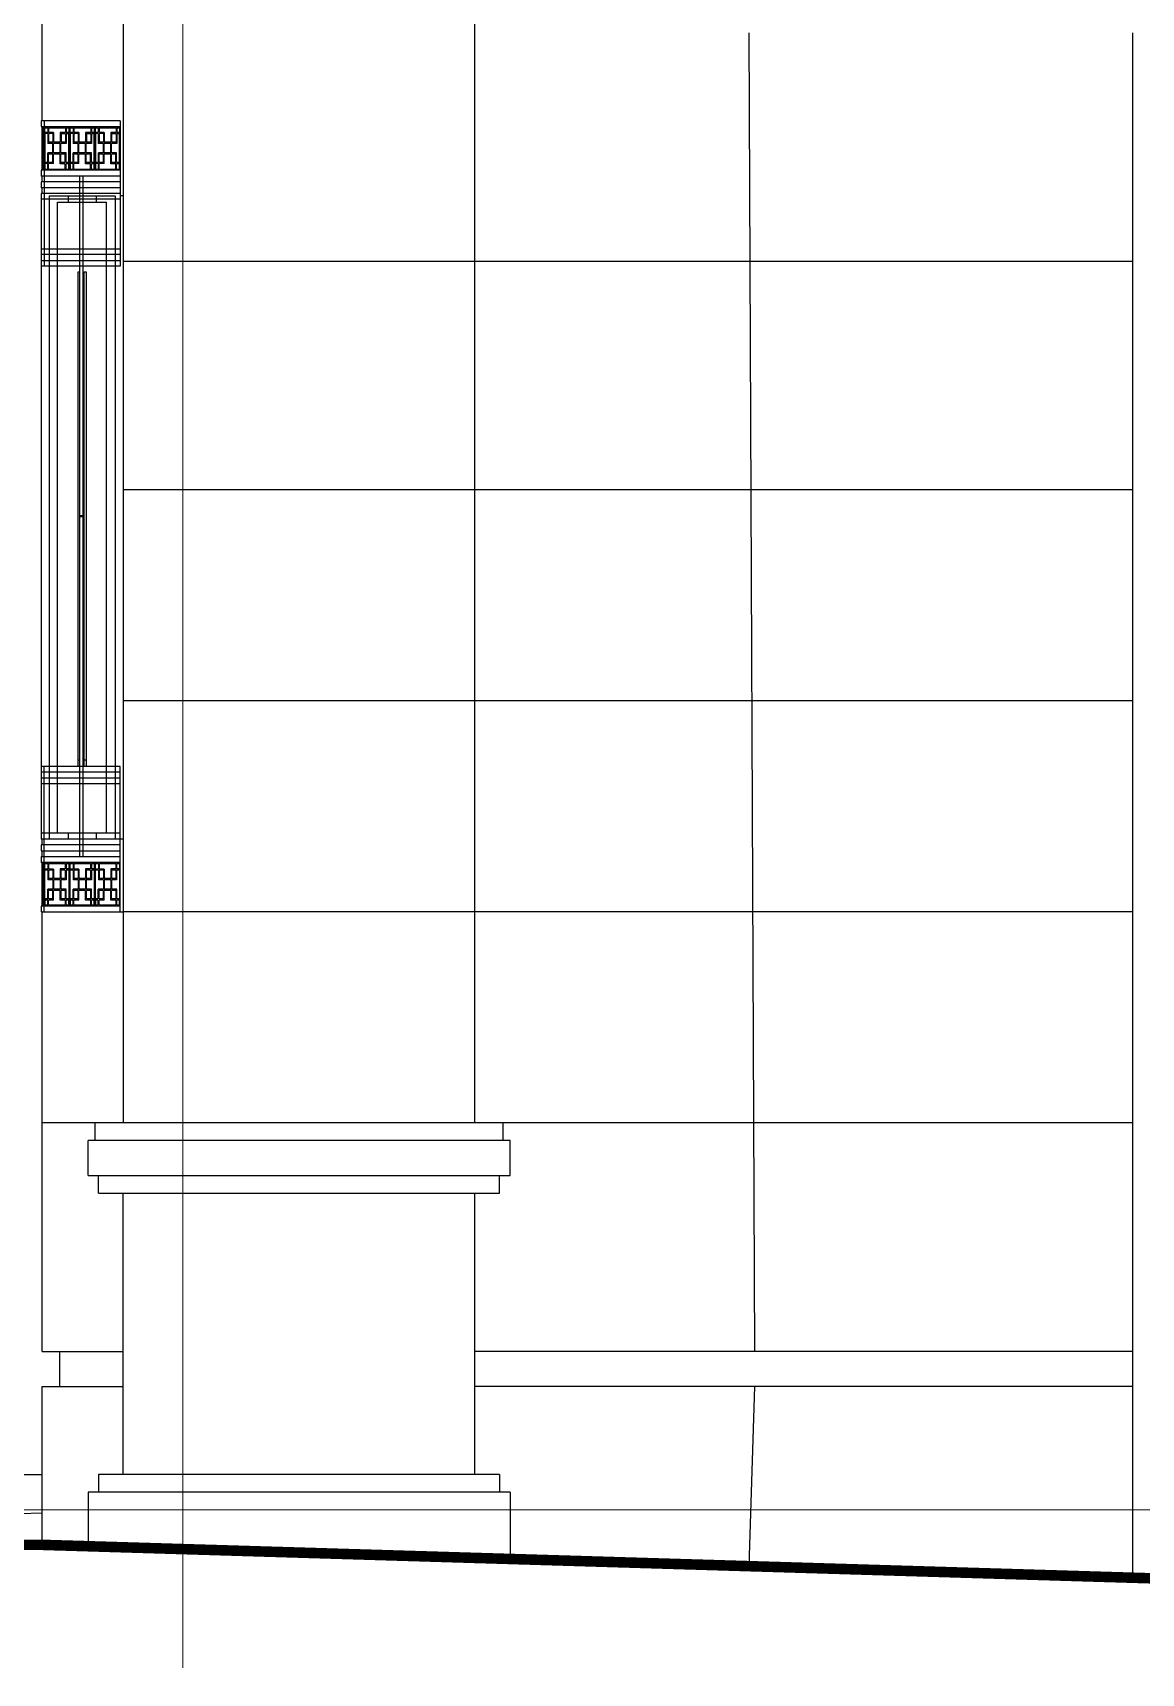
# Model space of a CAD drawing. Extents: x 1188826 to 1909461, y 608442 to 1651179.
# Drawn here: x 1692016 to 1695167, y 1027948 to 1032613 of the extents above; entities that cross this region are included whole.
import ezdxf

# ---------------------------------------------------------------- set-up
doc = ezdxf.new("R2010")
doc.units = 0
doc.header["$LTSCALE"] = 1000
doc.header["$MEASUREMENT"] = 0
doc.linetypes.add('ACAD_ISO10W100', pattern=[18.5, 12, -3, 0.5, -3])
doc.linetypes.add('DOTE', pattern=[2.42, 2, -0.2, 0.02, -0.2])
for name, color, linetype in [('1', 7, 'Continuous'), ('分缝', 37, 'Continuous'), ('立面线', 40, 'Continuous')]:
    doc.layers.add(name, color=color, linetype=linetype)
doc.layers.add('DOTE', color=19, linetype='DOTE', lineweight=9)

msp = doc.modelspace()

# ---------------------------------------------------------------- linework, layer by layer
at = {"layer": '1', "const_width": 30}
msp.add_lwpolyline([(1687342.5, 1028313.4), (1692042.5, 1028313.4), (1703642.3, 1027963.5), (1705542.3, 1027963.4)], dxfattribs=at)
at = {"layer": 'DOTE', "linetype": 'ACAD_ISO10W100', "ltscale": 100}
for p, q in [((1692442.5, 1036013.4), (1692442.5, 1027963.4)), ((1687342.5, 1028413.4), (1705542.3, 1028413.4)), ((1687342.5, 1028313.4), (1692042.5, 1028313.4))]:
    msp.add_line(p, q, dxfattribs=at)
at = {"layer": '分缝'}
for p, q in [((1695142.4, 1031963.4), (1692273, 1031963.4)), ((1695142.4, 1031313.4), (1692273, 1031313.4)), ((1695142.4, 1030713.4), (1692273, 1030713.4)), ((1695142.4, 1030113.4), (1692273, 1030113.4)), ((1695142.4, 1029513.4), (1692042.5, 1029513.4))]:
    msp.add_line(p, q, dxfattribs=at)
at = {"layer": '立面线'}
for p, q in [((1692042.5, 1032363.4), (1692042.5, 1034213.4)), ((1692273, 1033363.4), (1692273, 1029513.4)), ((1693273, 1029513.4), (1693273, 1033363.4)), ((1694052.2, 1032613.4), (1694067.5, 1028863.4)), ((1695142.4, 1032613.4), (1695142.4, 1028219.9)), ((1692039.4, 1032363.4), (1692039.4, 1032346.9)), ((1692264.2, 1032363.4), (1692039.4, 1032363.4)), ((1692039.4, 1032346.9), (1692264.2, 1032346.9)), ((1692042.5, 1032222.7), (1692042.5, 1032346.9)), ((1692046.6, 1032222.7), (1692046.6, 1032346.9)), ((1692048.2, 1032363.4), (1692048.2, 1031949.7)), ((1692048.3, 1032346.9), (1692048.3, 1032222.7)), ((1692050.4, 1032329.7), (1692050.4, 1032343.2)), ((1692050.4, 1032343.2), (1692058.2, 1032343.2)), ((1692058.2, 1032329.7), (1692050.4, 1032329.7)), ((1692058.2, 1032326.6), (1692050.4, 1032326.6)), ((1692050.4, 1032326.6), (1692050.4, 1032244.6)), ((1692058.2, 1032343.2), (1692058.2, 1032329.7)), ((1692058.2, 1032326.6), (1692058.2, 1032298.8)), ((1692060.3, 1032343.2), (1692108.8, 1032343.2)), ((1692060.3, 1032343.2), (1692060.3, 1032329.7)), ((1692074.8, 1032329.7), (1692060.3, 1032329.7)), ((1692072.7, 1032326.6), (1692060.3, 1032326.6)), ((1692060.3, 1032326.6), (1692060.3, 1032302.4)), ((1692072.7, 1032326.6), (1692072.7, 1032302.4)), ((1692074.8, 1032329.7), (1692074.8, 1032302.4)), ((1692094, 1032330.3), (1692094, 1032302.4)), ((1692108.8, 1032330.3), (1692094, 1032330.3)), ((1692096.1, 1032326.1), (1692096.1, 1032302.4)), ((1692108.8, 1032326.1), (1692096.1, 1032326.1)), ((1692108.8, 1032343.2), (1692108.8, 1032330.3)), ((1692108.8, 1032326.1), (1692108.8, 1032302.4)), ((1692110.6, 1032343.2), (1692110.6, 1032330.3)), ((1692110.6, 1032343.2), (1692118.4, 1032343.2)), ((1692118.4, 1032330.3), (1692110.6, 1032330.3)), ((1692110.6, 1032326.1), (1692110.6, 1032298.8)), ((1692118.4, 1032326.1), (1692110.6, 1032326.1)), ((1692118.4, 1032343.2), (1692118.4, 1032330.3)), ((1692118.4, 1032244.6), (1692118.4, 1032326.1)), ((1692120.2, 1032222.7), (1692120.2, 1032346.9)), ((1692120.3, 1032346.9), (1692120.3, 1032222.7)), ((1692122.4, 1032329.7), (1692122.4, 1032343.2)), ((1692122.4, 1032343.2), (1692130.2, 1032343.2)), ((1692130.2, 1032329.7), (1692122.4, 1032329.7)), ((1692130.2, 1032326.6), (1692122.4, 1032326.6)), ((1692122.4, 1032326.6), (1692122.4, 1032244.6)), ((1692130.2, 1032343.2), (1692130.2, 1032329.7)), ((1692130.2, 1032326.6), (1692130.2, 1032298.8)), ((1692132.3, 1032343.2), (1692180.8, 1032343.2)), ((1692132.3, 1032343.2), (1692132.3, 1032329.7)), ((1692146.8, 1032329.7), (1692132.3, 1032329.7)), ((1692144.7, 1032326.6), (1692132.3, 1032326.6)), ((1692132.3, 1032326.6), (1692132.3, 1032302.4)), ((1692144.7, 1032326.6), (1692144.7, 1032302.4)), ((1692146.8, 1032329.7), (1692146.8, 1032302.4)), ((1692166, 1032330.3), (1692166, 1032302.4)), ((1692180.8, 1032330.3), (1692166, 1032330.3)), ((1692168.1, 1032326.1), (1692168.1, 1032302.4)), ((1692180.8, 1032326.1), (1692168.1, 1032326.1)), ((1692180.8, 1032343.2), (1692180.8, 1032330.3)), ((1692180.8, 1032326.1), (1692180.8, 1032302.4)), ((1692182.6, 1032343.2), (1692182.6, 1032330.3)), ((1692182.6, 1032343.2), (1692190.4, 1032343.2)), ((1692190.4, 1032330.3), (1692182.6, 1032330.3)), ((1692182.6, 1032326.1), (1692182.6, 1032298.8)), ((1692190.4, 1032326.1), (1692182.6, 1032326.1)), ((1692190.4, 1032343.2), (1692190.4, 1032330.3)), ((1692190.4, 1032244.6), (1692190.4, 1032326.1)), ((1692192.2, 1032222.7), (1692192.2, 1032346.9)), ((1692192.3, 1032346.9), (1692192.3, 1032222.7)), ((1692194.4, 1032329.7), (1692194.4, 1032343.2)), ((1692194.4, 1032343.2), (1692202.2, 1032343.2)), ((1692202.2, 1032329.7), (1692194.4, 1032329.7)), ((1692202.2, 1032326.6), (1692194.4, 1032326.6)), ((1692194.4, 1032326.6), (1692194.4, 1032244.6)), ((1692202.2, 1032343.2), (1692202.2, 1032329.7)), ((1692202.2, 1032326.6), (1692202.2, 1032298.8)), ((1692204.3, 1032343.2), (1692252.8, 1032343.2)), ((1692204.3, 1032343.2), (1692204.3, 1032329.7)), ((1692218.8, 1032329.7), (1692204.3, 1032329.7)), ((1692216.7, 1032326.6), (1692204.3, 1032326.6)), ((1692204.3, 1032326.6), (1692204.3, 1032302.4)), ((1692216.7, 1032326.6), (1692216.7, 1032302.4)), ((1692218.8, 1032329.7), (1692218.8, 1032302.4)), ((1692238, 1032330.3), (1692238, 1032302.4)), ((1692252.8, 1032330.3), (1692238, 1032330.3)), ((1692240.1, 1032326.1), (1692240.1, 1032302.4)), ((1692252.8, 1032326.1), (1692240.1, 1032326.1)), ((1692252.8, 1032343.2), (1692252.8, 1032330.3)), ((1692252.8, 1032326.1), (1692252.8, 1032302.4)), ((1692254.6, 1032343.2), (1692254.6, 1032330.3)), ((1692254.6, 1032343.2), (1692262.4, 1032343.2)), ((1692262.4, 1032330.3), (1692254.6, 1032330.3)), ((1692254.6, 1032326.1), (1692254.6, 1032298.8)), ((1692262.4, 1032326.1), (1692254.6, 1032326.1)), ((1692262.4, 1032343.2), (1692262.4, 1032330.3)), ((1692262.4, 1032244.6), (1692262.4, 1032326.1)), ((1692264.2, 1032363.4), (1692264.2, 1031949.7)), ((1692072.7, 1032298.8), (1692058.2, 1032298.8)), ((1692058.5, 1032244.6), (1692058.5, 1032271.9)), ((1692072.7, 1032271.9), (1692058.5, 1032271.9)), ((1692072.7, 1032302.4), (1692060.3, 1032302.4)), ((1692072.7, 1032271.9), (1692072.7, 1032298.8)), ((1692074.5, 1032271.9), (1692074.5, 1032298.8)), ((1692094, 1032298.8), (1692074.5, 1032298.8)), ((1692094, 1032271.9), (1692074.5, 1032271.9)), ((1692094, 1032302.4), (1692074.8, 1032302.4)), ((1692094, 1032271.9), (1692094, 1032298.8)), ((1692095.8, 1032271.9), (1692095.8, 1032298.8)), ((1692110.6, 1032298.8), (1692095.8, 1032298.8)), ((1692110.3, 1032271.9), (1692095.8, 1032271.9)), ((1692108.8, 1032302.4), (1692096.1, 1032302.4)), ((1692110.3, 1032244.6), (1692110.3, 1032271.9)), ((1692144.7, 1032298.8), (1692130.2, 1032298.8)), ((1692130.5, 1032244.6), (1692130.5, 1032271.9)), ((1692144.7, 1032271.9), (1692130.5, 1032271.9)), ((1692144.7, 1032302.4), (1692132.3, 1032302.4)), ((1692144.7, 1032271.9), (1692144.7, 1032298.8)), ((1692146.5, 1032271.9), (1692146.5, 1032298.8)), ((1692166, 1032298.8), (1692146.5, 1032298.8)), ((1692166, 1032271.9), (1692146.5, 1032271.9)), ((1692166, 1032302.4), (1692146.8, 1032302.4)), ((1692166, 1032271.9), (1692166, 1032298.8)), ((1692167.8, 1032271.9), (1692167.8, 1032298.8)), ((1692182.6, 1032298.8), (1692167.8, 1032298.8)), ((1692182.3, 1032271.9), (1692167.8, 1032271.9)), ((1692180.8, 1032302.4), (1692168.1, 1032302.4)), ((1692182.3, 1032244.6), (1692182.3, 1032271.9)), ((1692216.7, 1032298.8), (1692202.2, 1032298.8)), ((1692202.5, 1032244.6), (1692202.5, 1032271.9)), ((1692216.7, 1032271.9), (1692202.5, 1032271.9)), ((1692216.7, 1032302.4), (1692204.3, 1032302.4)), ((1692216.7, 1032271.9), (1692216.7, 1032298.8)), ((1692218.5, 1032271.9), (1692218.5, 1032298.8)), ((1692238, 1032298.8), (1692218.5, 1032298.8)), ((1692238, 1032271.9), (1692218.5, 1032271.9)), ((1692238, 1032302.4), (1692218.8, 1032302.4)), ((1692238, 1032271.9), (1692238, 1032298.8)), ((1692239.8, 1032271.9), (1692239.8, 1032298.8)), ((1692254.6, 1032298.8), (1692239.8, 1032298.8)), ((1692254.3, 1032271.9), (1692239.8, 1032271.9)), ((1692252.8, 1032302.4), (1692240.1, 1032302.4)), ((1692254.3, 1032244.6), (1692254.3, 1032271.9)), ((1692058.5, 1032244.6), (1692050.4, 1032244.6)), ((1692058.5, 1032241.4), (1692050.4, 1032241.4)), ((1692050.4, 1032241.4), (1692050.4, 1032226)), ((1692050.4, 1032226), (1692058.5, 1032226)), ((1692058.5, 1032226), (1692058.5, 1032241.4)), ((1692072.7, 1032268.2), (1692060.3, 1032268.2)), ((1692060.3, 1032244.6), (1692060.3, 1032268.2)), ((1692072.7, 1032244.6), (1692060.3, 1032244.6)), ((1692074.5, 1032241.4), (1692060.3, 1032241.4)), ((1692060.3, 1032226), (1692060.3, 1032241.4)), ((1692060.3, 1032226), (1692108.2, 1032226)), ((1692072.7, 1032244.6), (1692072.7, 1032268.2)), ((1692094, 1032268.2), (1692074.5, 1032268.2)), ((1692074.5, 1032241.4), (1692074.5, 1032268.2)), ((1692094, 1032240.9), (1692094, 1032268.2)), ((1692108.2, 1032240.9), (1692094, 1032240.9)), ((1692108.2, 1032268.2), (1692095.8, 1032268.2)), ((1692095.8, 1032244.6), (1692095.8, 1032268.2)), ((1692108.2, 1032244.6), (1692095.8, 1032244.6)), ((1692108.2, 1032244.6), (1692108.2, 1032268.2)), ((1692108.2, 1032226), (1692108.2, 1032240.9)), ((1692118.4, 1032244.6), (1692110.3, 1032244.6)), ((1692110.3, 1032226), (1692110.3, 1032240.9)), ((1692118.1, 1032240.9), (1692110.3, 1032240.9)), ((1692110.3, 1032226), (1692118.1, 1032226)), ((1692118.1, 1032226), (1692118.1, 1032240.9)), ((1692130.5, 1032244.6), (1692122.4, 1032244.6)), ((1692130.5, 1032241.4), (1692122.4, 1032241.4)), ((1692122.4, 1032241.4), (1692122.4, 1032226)), ((1692122.4, 1032226), (1692130.5, 1032226)), ((1692130.5, 1032226), (1692130.5, 1032241.4)), ((1692144.7, 1032268.2), (1692132.3, 1032268.2)), ((1692132.3, 1032244.6), (1692132.3, 1032268.2)), ((1692144.7, 1032244.6), (1692132.3, 1032244.6)), ((1692146.5, 1032241.4), (1692132.3, 1032241.4)), ((1692132.3, 1032226), (1692132.3, 1032241.4)), ((1692132.3, 1032226), (1692180.2, 1032226)), ((1692144.7, 1032244.6), (1692144.7, 1032268.2)), ((1692166, 1032268.2), (1692146.5, 1032268.2)), ((1692146.5, 1032241.4), (1692146.5, 1032268.2)), ((1692166, 1032240.9), (1692166, 1032268.2)), ((1692180.2, 1032240.9), (1692166, 1032240.9)), ((1692180.2, 1032268.2), (1692167.8, 1032268.2)), ((1692167.8, 1032244.6), (1692167.8, 1032268.2)), ((1692180.2, 1032244.6), (1692167.8, 1032244.6)), ((1692180.2, 1032244.6), (1692180.2, 1032268.2)), ((1692180.2, 1032226), (1692180.2, 1032240.9)), ((1692190.4, 1032244.6), (1692182.3, 1032244.6)), ((1692182.3, 1032226), (1692182.3, 1032240.9)), ((1692190.1, 1032240.9), (1692182.3, 1032240.9)), ((1692182.3, 1032226), (1692190.1, 1032226)), ((1692190.1, 1032226), (1692190.1, 1032240.9)), ((1692202.5, 1032244.6), (1692194.4, 1032244.6)), ((1692202.5, 1032241.4), (1692194.4, 1032241.4)), ((1692194.4, 1032241.4), (1692194.4, 1032226)), ((1692194.4, 1032226), (1692202.5, 1032226)), ((1692202.5, 1032226), (1692202.5, 1032241.4)), ((1692216.7, 1032268.2), (1692204.3, 1032268.2)), ((1692204.3, 1032244.6), (1692204.3, 1032268.2)), ((1692216.7, 1032244.6), (1692204.3, 1032244.6)), ((1692218.5, 1032241.4), (1692204.3, 1032241.4)), ((1692204.3, 1032226), (1692204.3, 1032241.4)), ((1692204.3, 1032226), (1692252.2, 1032226)), ((1692216.7, 1032244.6), (1692216.7, 1032268.2)), ((1692238, 1032268.2), (1692218.5, 1032268.2)), ((1692218.5, 1032241.4), (1692218.5, 1032268.2)), ((1692238, 1032240.9), (1692238, 1032268.2)), ((1692252.2, 1032240.9), (1692238, 1032240.9)), ((1692252.2, 1032268.2), (1692239.8, 1032268.2)), ((1692239.8, 1032244.6), (1692239.8, 1032268.2)), ((1692252.2, 1032244.6), (1692239.8, 1032244.6)), ((1692252.2, 1032244.6), (1692252.2, 1032268.2)), ((1692252.2, 1032226), (1692252.2, 1032240.9)), ((1692262.4, 1032244.6), (1692254.3, 1032244.6)), ((1692254.3, 1032226), (1692254.3, 1032240.9)), ((1692262.1, 1032240.9), (1692254.3, 1032240.9)), ((1692254.3, 1032226), (1692262.1, 1032226)), ((1692262.1, 1032226), (1692262.1, 1032240.9)), ((1692039.4, 1032222.7), (1692039.4, 1032206.1)), ((1692264.2, 1032222.7), (1692039.4, 1032222.7)), ((1692264.2, 1032206.1), (1692039.4, 1032206.1)), ((1692039.4, 1032189.5), (1692039.4, 1032173)), ((1692264.2, 1032189.5), (1692039.4, 1032189.5)), ((1692042.5, 1032189.5), (1692042.5, 1032206.1)), ((1692149.4, 1030270.8), (1692149.4, 1032206.1)), ((1692158.2, 1032206.1), (1692158.2, 1030270.8)), ((1692264.2, 1032173), (1692039.4, 1032173)), ((1692264.2, 1032156.4), (1692039.4, 1032156.4)), ((1692039.4, 1032156.4), (1692039.4, 1030320.5)), ((1692264.2, 1032139.9), (1692039.4, 1032139.9)), ((1692042.5, 1032156.4), (1692042.5, 1032173)), ((1692062.6, 1032149.7), (1692249.7, 1032149.7)), ((1692062.6, 1032149.7), (1692062.6, 1030320.5)), ((1692086.5, 1032132.2), (1692225.8, 1032132.2)), ((1692086.5, 1030338), (1692086.5, 1032132.2)), ((1692116.3, 1032149.7), (1692116.3, 1032132.2)), ((1692196, 1032149.7), (1692196, 1032132.2)), ((1692225.8, 1030338), (1692225.8, 1032132.2)), ((1692249.7, 1032149.7), (1692249.7, 1030320.5)), ((1692273, 1032149.7), (1692264.2, 1032149.7)), ((1692039.4, 1031999.4), (1692264.2, 1031999.4)), ((1692264.2, 1031982.9), (1692039.4, 1031982.9)), ((1692039.4, 1031966.3), (1692264.2, 1031966.3)), ((1692264.2, 1031949.7), (1692039.4, 1031949.7)), ((1692144.6, 1031933.3), (1692149.4, 1031933.3)), ((1692144.6, 1030527.1), (1692144.6, 1031933.3)), ((1692162, 1031933.3), (1692167.8, 1031933.3)), ((1692162, 1030527.1), (1692162, 1031933.3)), ((1692167.8, 1031933.3), (1692167.8, 1030527.1)), ((1692158.2, 1031239.6), (1692149.4, 1031239.6)), ((1692158.2, 1031237.3), (1692149.4, 1031237.3)), ((1692144.6, 1030545.8), (1692149.4, 1030545.8)), ((1692162, 1030545.8), (1692167.8, 1030545.8)), ((1692264.2, 1030527.1), (1692039.4, 1030527.1)), ((1692264.2, 1030510.6), (1692039.4, 1030510.6)), ((1692048.2, 1030113.5), (1692048.2, 1030527.1)), ((1692264.2, 1030113.5), (1692264.2, 1030527.1)), ((1692264.2, 1030494), (1692039.4, 1030494)), ((1692264.2, 1030477.5), (1692039.4, 1030477.5)), ((1692264.2, 1030337), (1692039.4, 1030337)), ((1692273, 1030320.5), (1692039.4, 1030320.5)), ((1692042.5, 1030303.9), (1692042.5, 1030320.5)), ((1692086.5, 1030338), (1692225.8, 1030338)), ((1692116.3, 1030338), (1692116.3, 1030320.5)), ((1692196, 1030338), (1692196, 1030320.5)), ((1692039.4, 1030303.9), (1692039.4, 1030287.3)), ((1692264.2, 1030303.9), (1692039.4, 1030303.9)), ((1692039.4, 1030287.3), (1692264.2, 1030287.3)), ((1692039.4, 1030270.8), (1692039.4, 1030254.2)), ((1692039.4, 1030270.8), (1692264.2, 1030270.8)), ((1692042.5, 1030270.8), (1692042.5, 1030287.3)), ((1692264.2, 1030254.2), (1692039.4, 1030254.2)), ((1692042.5, 1030130), (1692042.5, 1030254.2)), ((1692046.6, 1030130), (1692046.6, 1030254.2)), ((1692048.3, 1030130), (1692048.3, 1030254.2)), ((1692050.4, 1030250.9), (1692058.5, 1030250.9)), ((1692050.4, 1030235.4), (1692050.4, 1030250.9)), ((1692058.5, 1030235.4), (1692050.4, 1030235.4)), ((1692058.5, 1030232.3), (1692050.4, 1030232.3)), ((1692050.4, 1030150.2), (1692050.4, 1030232.3)), ((1692058.5, 1030250.9), (1692058.5, 1030235.4)), ((1692058.5, 1030232.3), (1692058.5, 1030205)), ((1692060.3, 1030250.9), (1692108.2, 1030250.9)), ((1692060.3, 1030250.9), (1692060.3, 1030235.4)), ((1692074.5, 1030235.4), (1692060.3, 1030235.4)), ((1692072.7, 1030232.3), (1692060.3, 1030232.3)), ((1692060.3, 1030232.3), (1692060.3, 1030208.6)), ((1692072.7, 1030232.3), (1692072.7, 1030208.6)), ((1692074.5, 1030235.4), (1692074.5, 1030208.6)), ((1692108.2, 1030236), (1692094, 1030236)), ((1692094, 1030236), (1692094, 1030208.6)), ((1692108.2, 1030232.3), (1692095.8, 1030232.3)), ((1692095.8, 1030232.3), (1692095.8, 1030208.6)), ((1692108.2, 1030250.9), (1692108.2, 1030236)), ((1692108.2, 1030232.3), (1692108.2, 1030208.6)), ((1692110.3, 1030250.9), (1692110.3, 1030236)), ((1692110.3, 1030250.9), (1692118.1, 1030250.9)), ((1692118.1, 1030236), (1692110.3, 1030236)), ((1692118.4, 1030232.3), (1692110.3, 1030232.3)), ((1692110.3, 1030232.3), (1692110.3, 1030205)), ((1692118.1, 1030250.9), (1692118.1, 1030236)), ((1692118.4, 1030232.3), (1692118.4, 1030150.8)), ((1692120.2, 1030254.2), (1692120.2, 1030130)), ((1692120.3, 1030130), (1692120.3, 1030254.2)), ((1692122.4, 1030250.9), (1692130.5, 1030250.9)), ((1692122.4, 1030235.4), (1692122.4, 1030250.9)), ((1692130.5, 1030235.4), (1692122.4, 1030235.4)), ((1692130.5, 1030232.3), (1692122.4, 1030232.3)), ((1692122.4, 1030150.2), (1692122.4, 1030232.3)), ((1692130.5, 1030250.9), (1692130.5, 1030235.4)), ((1692130.5, 1030232.3), (1692130.5, 1030205)), ((1692132.3, 1030250.9), (1692180.2, 1030250.9)), ((1692132.3, 1030250.9), (1692132.3, 1030235.4)), ((1692146.5, 1030235.4), (1692132.3, 1030235.4)), ((1692144.7, 1030232.3), (1692132.3, 1030232.3)), ((1692132.3, 1030232.3), (1692132.3, 1030208.6)), ((1692144.7, 1030232.3), (1692144.7, 1030208.6)), ((1692146.5, 1030235.4), (1692146.5, 1030208.6)), ((1692180.2, 1030236), (1692166, 1030236)), ((1692166, 1030236), (1692166, 1030208.6)), ((1692180.2, 1030232.3), (1692167.8, 1030232.3)), ((1692167.8, 1030232.3), (1692167.8, 1030208.6)), ((1692180.2, 1030250.9), (1692180.2, 1030236)), ((1692180.2, 1030232.3), (1692180.2, 1030208.6)), ((1692182.3, 1030250.9), (1692182.3, 1030236)), ((1692182.3, 1030250.9), (1692190.1, 1030250.9)), ((1692190.1, 1030236), (1692182.3, 1030236)), ((1692190.4, 1030232.3), (1692182.3, 1030232.3)), ((1692182.3, 1030232.3), (1692182.3, 1030205)), ((1692190.1, 1030250.9), (1692190.1, 1030236)), ((1692190.4, 1030232.3), (1692190.4, 1030150.8)), ((1692192.2, 1030254.2), (1692192.2, 1030130)), ((1692192.3, 1030130), (1692192.3, 1030254.2)), ((1692194.4, 1030250.9), (1692202.5, 1030250.9)), ((1692194.4, 1030235.4), (1692194.4, 1030250.9)), ((1692202.5, 1030235.4), (1692194.4, 1030235.4)), ((1692202.5, 1030232.3), (1692194.4, 1030232.3)), ((1692194.4, 1030150.2), (1692194.4, 1030232.3)), ((1692202.5, 1030250.9), (1692202.5, 1030235.4)), ((1692202.5, 1030232.3), (1692202.5, 1030205)), ((1692204.3, 1030250.9), (1692252.2, 1030250.9)), ((1692204.3, 1030250.9), (1692204.3, 1030235.4)), ((1692218.5, 1030235.4), (1692204.3, 1030235.4)), ((1692216.7, 1030232.3), (1692204.3, 1030232.3)), ((1692204.3, 1030232.3), (1692204.3, 1030208.6)), ((1692216.7, 1030232.3), (1692216.7, 1030208.6)), ((1692218.5, 1030235.4), (1692218.5, 1030208.6)), ((1692252.2, 1030236), (1692238, 1030236)), ((1692238, 1030236), (1692238, 1030208.6)), ((1692252.2, 1030232.3), (1692239.8, 1030232.3)), ((1692239.8, 1030232.3), (1692239.8, 1030208.6)), ((1692252.2, 1030250.9), (1692252.2, 1030236)), ((1692252.2, 1030232.3), (1692252.2, 1030208.6)), ((1692254.3, 1030250.9), (1692254.3, 1030236)), ((1692254.3, 1030250.9), (1692262.1, 1030250.9)), ((1692262.1, 1030236), (1692254.3, 1030236)), ((1692262.4, 1030232.3), (1692254.3, 1030232.3)), ((1692254.3, 1030232.3), (1692254.3, 1030205)), ((1692262.1, 1030250.9), (1692262.1, 1030236)), ((1692262.4, 1030232.3), (1692262.4, 1030150.8)), ((1692058.2, 1030150.2), (1692058.2, 1030178.1)), ((1692072.7, 1030178.1), (1692058.2, 1030178.1)), ((1692072.7, 1030205), (1692058.5, 1030205)), ((1692072.7, 1030208.6), (1692060.3, 1030208.6)), ((1692072.7, 1030174.4), (1692060.3, 1030174.4)), ((1692060.3, 1030150.2), (1692060.3, 1030174.4)), ((1692072.7, 1030205), (1692072.7, 1030178.1)), ((1692072.7, 1030150.2), (1692072.7, 1030174.4)), ((1692094, 1030208.6), (1692074.5, 1030208.6)), ((1692074.5, 1030205), (1692074.5, 1030178.1)), ((1692094, 1030205), (1692074.5, 1030205)), ((1692094, 1030178.1), (1692074.5, 1030178.1)), ((1692074.8, 1030147.1), (1692074.8, 1030174.4)), ((1692094, 1030174.4), (1692074.8, 1030174.4)), ((1692094, 1030205), (1692094, 1030178.1)), ((1692094, 1030146.6), (1692094, 1030174.4)), ((1692108.2, 1030208.6), (1692095.8, 1030208.6)), ((1692095.8, 1030205), (1692095.8, 1030178.1)), ((1692110.3, 1030205), (1692095.8, 1030205)), ((1692110.6, 1030178.1), (1692095.8, 1030178.1)), ((1692108.8, 1030174.4), (1692096.1, 1030174.4)), ((1692096.1, 1030150.8), (1692096.1, 1030174.4)), ((1692108.8, 1030150.8), (1692108.8, 1030174.4)), ((1692110.6, 1030150.8), (1692110.6, 1030178.1)), ((1692130.2, 1030150.2), (1692130.2, 1030178.1)), ((1692144.7, 1030178.1), (1692130.2, 1030178.1)), ((1692144.7, 1030205), (1692130.5, 1030205)), ((1692144.7, 1030208.6), (1692132.3, 1030208.6)), ((1692144.7, 1030174.4), (1692132.3, 1030174.4)), ((1692132.3, 1030150.2), (1692132.3, 1030174.4)), ((1692144.7, 1030205), (1692144.7, 1030178.1)), ((1692144.7, 1030150.2), (1692144.7, 1030174.4)), ((1692166, 1030208.6), (1692146.5, 1030208.6)), ((1692146.5, 1030205), (1692146.5, 1030178.1)), ((1692166, 1030205), (1692146.5, 1030205)), ((1692166, 1030178.1), (1692146.5, 1030178.1)), ((1692146.8, 1030147.1), (1692146.8, 1030174.4)), ((1692166, 1030174.4), (1692146.8, 1030174.4)), ((1692166, 1030205), (1692166, 1030178.1)), ((1692166, 1030146.6), (1692166, 1030174.4)), ((1692180.2, 1030208.6), (1692167.8, 1030208.6)), ((1692167.8, 1030205), (1692167.8, 1030178.1)), ((1692182.3, 1030205), (1692167.8, 1030205)), ((1692182.6, 1030178.1), (1692167.8, 1030178.1)), ((1692180.8, 1030174.4), (1692168.1, 1030174.4)), ((1692168.1, 1030150.8), (1692168.1, 1030174.4)), ((1692180.8, 1030150.8), (1692180.8, 1030174.4)), ((1692182.6, 1030150.8), (1692182.6, 1030178.1)), ((1692202.2, 1030150.2), (1692202.2, 1030178.1)), ((1692216.7, 1030178.1), (1692202.2, 1030178.1)), ((1692216.7, 1030205), (1692202.5, 1030205)), ((1692216.7, 1030208.6), (1692204.3, 1030208.6)), ((1692216.7, 1030174.4), (1692204.3, 1030174.4)), ((1692204.3, 1030150.2), (1692204.3, 1030174.4)), ((1692216.7, 1030205), (1692216.7, 1030178.1)), ((1692216.7, 1030150.2), (1692216.7, 1030174.4)), ((1692238, 1030208.6), (1692218.5, 1030208.6)), ((1692218.5, 1030205), (1692218.5, 1030178.1)), ((1692238, 1030205), (1692218.5, 1030205)), ((1692238, 1030178.1), (1692218.5, 1030178.1)), ((1692218.8, 1030147.1), (1692218.8, 1030174.4)), ((1692238, 1030174.4), (1692218.8, 1030174.4)), ((1692238, 1030205), (1692238, 1030178.1)), ((1692238, 1030146.6), (1692238, 1030174.4)), ((1692252.2, 1030208.6), (1692239.8, 1030208.6)), ((1692239.8, 1030205), (1692239.8, 1030178.1)), ((1692254.3, 1030205), (1692239.8, 1030205)), ((1692254.6, 1030178.1), (1692239.8, 1030178.1)), ((1692252.8, 1030174.4), (1692240.1, 1030174.4)), ((1692240.1, 1030150.8), (1692240.1, 1030174.4)), ((1692252.8, 1030150.8), (1692252.8, 1030174.4)), ((1692254.6, 1030150.8), (1692254.6, 1030178.1)), ((1692039.4, 1030130), (1692039.4, 1030113.5)), ((1692264.2, 1030130), (1692039.4, 1030130)), ((1692058.2, 1030150.2), (1692050.4, 1030150.2)), ((1692050.4, 1030147.1), (1692050.4, 1030133.6)), ((1692058.2, 1030147.1), (1692050.4, 1030147.1)), ((1692050.4, 1030133.6), (1692058.2, 1030133.6)), ((1692058.2, 1030133.6), (1692058.2, 1030147.1)), ((1692072.7, 1030150.2), (1692060.3, 1030150.2)), ((1692060.3, 1030133.6), (1692060.3, 1030147.1)), ((1692074.8, 1030147.1), (1692060.3, 1030147.1)), ((1692060.3, 1030133.6), (1692108.8, 1030133.6)), ((1692108.8, 1030146.6), (1692094, 1030146.6)), ((1692108.8, 1030150.8), (1692096.1, 1030150.8)), ((1692108.8, 1030133.6), (1692108.8, 1030146.6)), ((1692118.4, 1030150.8), (1692110.6, 1030150.8)), ((1692110.6, 1030133.6), (1692110.6, 1030146.6)), ((1692118.4, 1030146.6), (1692110.6, 1030146.6)), ((1692110.6, 1030133.6), (1692118.4, 1030133.6)), ((1692118.4, 1030133.6), (1692118.4, 1030146.6)), ((1692130.2, 1030150.2), (1692122.4, 1030150.2)), ((1692122.4, 1030147.1), (1692122.4, 1030133.6)), ((1692130.2, 1030147.1), (1692122.4, 1030147.1)), ((1692122.4, 1030133.6), (1692130.2, 1030133.6)), ((1692130.2, 1030133.6), (1692130.2, 1030147.1)), ((1692144.7, 1030150.2), (1692132.3, 1030150.2)), ((1692132.3, 1030133.6), (1692132.3, 1030147.1)), ((1692146.8, 1030147.1), (1692132.3, 1030147.1)), ((1692132.3, 1030133.6), (1692180.8, 1030133.6)), ((1692180.8, 1030146.6), (1692166, 1030146.6)), ((1692180.8, 1030150.8), (1692168.1, 1030150.8)), ((1692180.8, 1030133.6), (1692180.8, 1030146.6)), ((1692190.4, 1030150.8), (1692182.6, 1030150.8)), ((1692182.6, 1030133.6), (1692182.6, 1030146.6)), ((1692190.4, 1030146.6), (1692182.6, 1030146.6)), ((1692182.6, 1030133.6), (1692190.4, 1030133.6)), ((1692190.4, 1030133.6), (1692190.4, 1030146.6)), ((1692202.2, 1030150.2), (1692194.4, 1030150.2)), ((1692194.4, 1030147.1), (1692194.4, 1030133.6)), ((1692202.2, 1030147.1), (1692194.4, 1030147.1)), ((1692194.4, 1030133.6), (1692202.2, 1030133.6)), ((1692202.2, 1030133.6), (1692202.2, 1030147.1)), ((1692216.7, 1030150.2), (1692204.3, 1030150.2)), ((1692204.3, 1030133.6), (1692204.3, 1030147.1)), ((1692218.8, 1030147.1), (1692204.3, 1030147.1)), ((1692204.3, 1030133.6), (1692252.8, 1030133.6)), ((1692252.8, 1030146.6), (1692238, 1030146.6)), ((1692252.8, 1030150.8), (1692240.1, 1030150.8)), ((1692252.8, 1030133.6), (1692252.8, 1030146.6)), ((1692262.4, 1030150.8), (1692254.6, 1030150.8)), ((1692254.6, 1030133.6), (1692254.6, 1030146.6)), ((1692262.4, 1030146.6), (1692254.6, 1030146.6)), ((1692254.6, 1030133.6), (1692262.4, 1030133.6)), ((1692262.4, 1030133.6), (1692262.4, 1030146.6)), ((1692042.5, 1030113.4), (1692039.4, 1030113.5)), ((1692042.5, 1028863.4), (1692042.5, 1030113.5)), ((1692042.5, 1030113.4), (1692048.2, 1030113.5)), ((1692048.2, 1030113.5), (1692264.2, 1030113.5)), ((1692264.2, 1030113.5), (1692273, 1030113.4)), ((1692193, 1029463.4), (1692193, 1029513.4)), ((1693353, 1029463.4), (1693353, 1029513.4)), ((1693373, 1029463.4), (1692173, 1029463.4)), ((1692173, 1029363.4), (1692173, 1029463.4)), ((1693373, 1029363.4), (1693373, 1029463.4)), ((1692173, 1029363.4), (1693373, 1029363.4)), ((1692203, 1029313.4), (1692203, 1029363.4)), ((1693343, 1029313.4), (1693343, 1029363.4)), ((1692203, 1029313.4), (1693343, 1029313.4)), ((1692273, 1028513.4), (1692273, 1029313.4)), ((1693273, 1028513.4), (1693273, 1029313.4)), ((1692042.5, 1028863.4), (1692273, 1028863.4)), ((1692092.5, 1028763.4), (1692092.5, 1028863.4)), ((1695142.4, 1028863.4), (1693273, 1028863.4)), ((1692042.5, 1028763.4), (1692273, 1028763.4)), ((1692042.5, 1028313.4), (1692042.5, 1028763.4)), ((1695142.4, 1028763.4), (1693273, 1028763.4)), ((1694067.5, 1028763.4), (1694051.5, 1028252.8)), ((1690442.5, 1028513.4), (1692042.5, 1028513.4)), ((1692203, 1028513.4), (1692203, 1028463.4)), ((1693343, 1028513.4), (1692203, 1028513.4)), ((1693343, 1028513.4), (1693343, 1028463.4)), ((1692173, 1028463.4), (1692173, 1028309.5)), ((1693373, 1028463.4), (1692173, 1028463.4)), ((1693373, 1028463.4), (1693373, 1028273.3)), ((1692042.5, 1028403.7), (1690442.5, 1028352.1))]:
    msp.add_line(p, q, dxfattribs=at)

doc.saveas('drawing.dxf')
